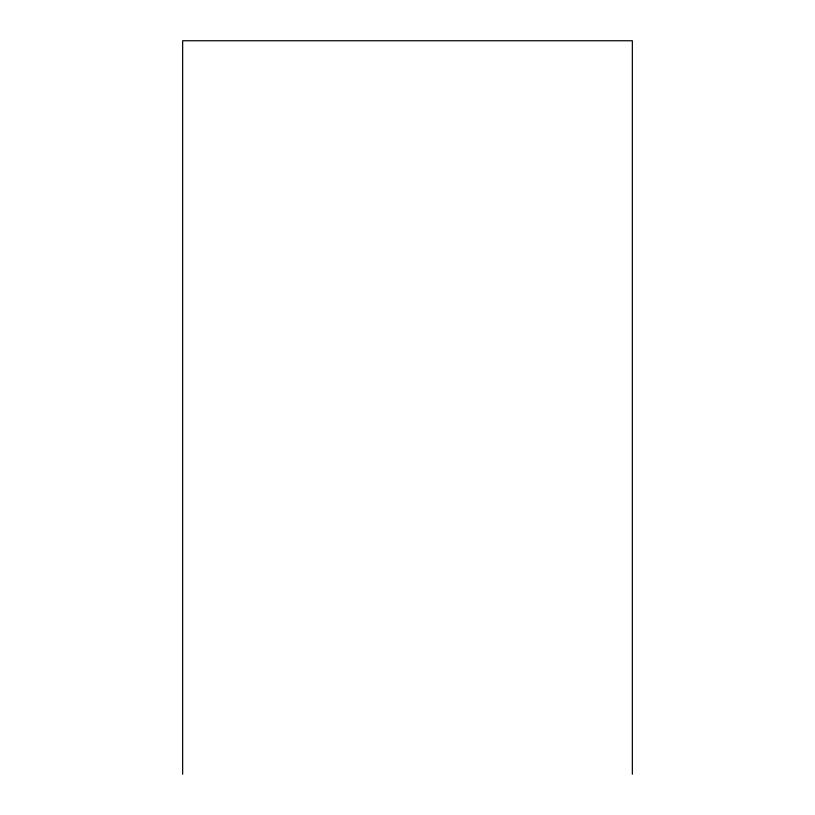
<?xml version="1.0" encoding="UTF-8"?>
<svg xmlns="http://www.w3.org/2000/svg" width="815" height="815" viewBox="0 0 815 815"><rect width="100%" height="100%" fill="white"/><g stroke="black" fill="none" stroke-linecap="round" stroke-linejoin="round"><path stroke-width="1.22" d="M632.348 774.25L632.348 40.75L182.652 40.75L182.652 774.25"/></g></svg>
